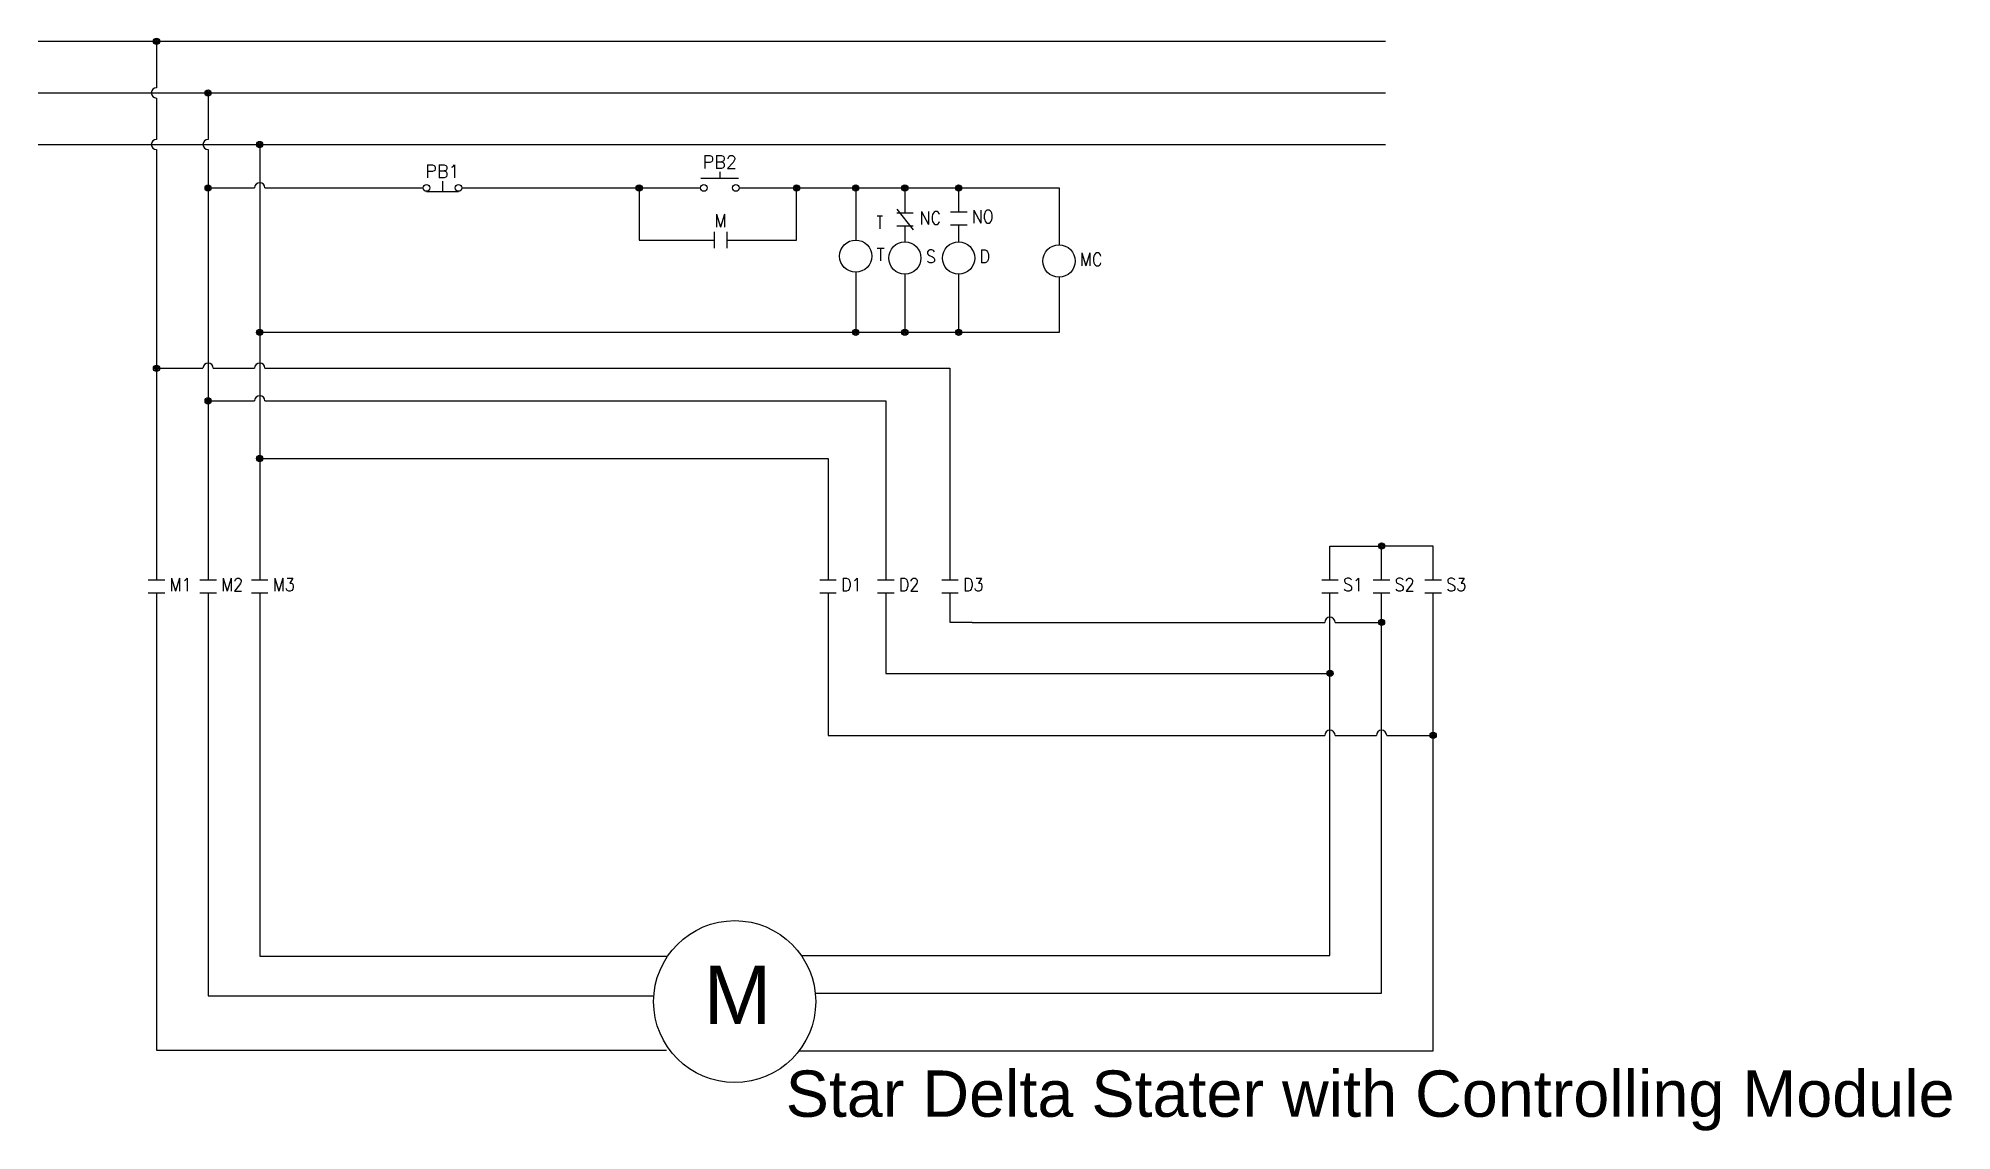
# Model space of a CAD drawing. Header units: inches. Extents: x 12.3 to 30.8, y 9 to 19.6.
import ezdxf
from ezdxf.enums import TextEntityAlignment as Align

# ---------------------------------------------------------------- set-up
doc = ezdxf.new("R2010")
doc.units = ezdxf.units.IN
doc.header["$MEASUREMENT"] = 0
for name, color, linetype in [('LOC', 8, 'Continuous'), ('SYMS', 7, 'Continuous'), ('TAGS', 150, 'Continuous'), ('WIRES', 7, 'Continuous')]:
    doc.layers.add(name, color=color, linetype=linetype)
doc.styles.get("Standard").update_dxf_attribs({"font": 'arial.ttf'})
doc.styles.add('WD', font='romans.shx')

# ---------------------------------------------------------------- blocks, each defined once
blk = doc.blocks.new('WDDOT')
for radius in [0.03, 0.0187, 0.00929]:
    blk.add_circle((0, 0), radius)
blk = doc.blocks.new('VCR21')
at = {"linetype": 'Continuous'}
for p, q in [((-0.08, 0.062), (0.08, 0.062)), ((-0.08, -0.062), (0.08, -0.062))]:
    blk.add_line(p, q, dxfattribs=at)
at = {"style": 'WD'}
for tag, p, width in [('INST', (0.125, 0.266), 0.7), ('LOC', (0.125, 0.109), 0.7), ('TAG2', (0.127, -0.045), 0.9), ('XREF', (0.129, -0.199), 0.7), ('DESC1', (0.129, -0.351), 0.7), ('DESC2', (0.129, -0.499), 0.7), ('DESC3', (0.129, -0.646), 0.7)]:
    blk.add_attdef(tag, p, '', height=0.125, dxfattribs=dict(at, width=width))
at = {"linetype": 'Continuous', "style": 'WD', "width": 0.9, "flags": 8}
blk.add_attdef('TERM01', text='', height=0.125, dxfattribs=at).set_placement((-0.031, 0.125), align=Align.RIGHT)
at = {"style": 'WD'}
for tag, p, flags in [('FAMILY', (-0.181, 0.003), 9), ('CONTACT', (-0.181, -0.014), 1)]:
    blk.add_attdef(tag, p, '', height=0.01, dxfattribs=dict(at, flags=flags))
at = {"color": 7, "style": 'WD'}
for tag, p in [('X4LINK', (-0.141, 0)), ('X1LINK', (0.125, 0))]:
    blk.add_attdef(tag, p, '', height=0.01, dxfattribs=at)
at = {"color": 7, "style": 'WD', "flags": 1}
for tag, p in [('X2TERM01', (0, 0.062)), ('X8TERM02', (0, -0.062))]:
    blk.add_attdef(tag, p, '', height=0.0125, dxfattribs=at)
at = {"linetype": 'Continuous', "style": 'WD', "width": 0.9, "flags": 8}
blk.add_attdef('TERM02', text='', height=0.125, dxfattribs=at).set_placement((-0.031, -0.125), align=Align.TOP_RIGHT)
blk = doc.blocks.new('HPB12')
for p, q in [((0, 0.065), (0, -0.033)), ((-0.156, -0.033), (0.156, -0.033))]:
    blk.add_line(p, q)
for centre in [(-0.155, 0), (0.155, 0)]:
    blk.add_circle(centre, 0.0322)
at = {"style": 'WD', "width": 0.7}
for tag, p in [('INST', (0, 0.738)), ('LOC', (0, 0.568)), ('DESC1', (0, 0.412)), ('DESC2', (0, 0.255)), ('XREF', (0, -0.232))]:
    blk.add_attdef(tag, text='', height=0.125, dxfattribs=at).set_placement(p, align=Align.CENTER)
at = {"style": 'WD'}
blk.add_attdef('TAG1', text='', height=0.125, dxfattribs=at).set_placement((0, 0.099), align=Align.CENTER)
for tag, p, height, flags in [('X4TERM01', (-0.188, 0), 0.0125, 1), ('FAMILY', (0.054, 0.058), 0.01, 9), ('CONTACT', (0.054, 0.042), 0.01, 9), ('X1TERM02', (0.188, 0), 0.0125, 1)]:
    blk.add_attdef(tag, p, '', height=height, dxfattribs=dict(at, flags=flags))
for tag, p in [('X2LINK', (0, 0.125)), ('X8LINK', (0, -0.094))]:
    blk.add_attdef(tag, p, '', height=0.01, dxfattribs=at)
at = {"linetype": 'Continuous', "style": 'WD', "flags": 9}
for tag, p in [('MFG', (0.076, -0.006)), ('CAT', (0.076, 0.017)), ('ASSYCODE', (0.076, -0.022))]:
    blk.add_attdef(tag, text='', height=0.01, dxfattribs=at).set_placement(p, align=Align.CENTER)
at = {"linetype": 'Continuous', "style": 'WD', "flags": 8}
blk.add_attdef('TERM01', text='', height=0.125, dxfattribs=at).set_placement((-0.25, -0.031), align=Align.TOP_RIGHT)
blk.add_attdef('TERM02', text='', height=0.125, dxfattribs=at).set_placement((0.25, -0.031), align=Align.TOP_LEFT)
blk = doc.blocks.new('HPB11')
for p, q in [((-0.185, 0.094), (0.18, 0.094)), ((0, 0.156), (0, 0.094))]:
    blk.add_line(p, q)
for centre in [(-0.155, 0), (0.155, 0)]:
    blk.add_circle(centre, 0.0322)
at = {"style": 'WD', "width": 0.7}
for tag, p in [('INST', (0, 0.826)), ('LOC', (0, 0.656)), ('DESC1', (0, 0.5)), ('DESC2', (0, 0.344)), ('XREF', (0, -0.219))]:
    blk.add_attdef(tag, text='', height=0.125, dxfattribs=at).set_placement(p, align=Align.CENTER)
at = {"style": 'WD'}
blk.add_attdef('TAG1', text='', height=0.125, dxfattribs=at).set_placement((0, 0.188), align=Align.CENTER)
for tag, p in [('X2LINK', (0, 0.219)), ('X8LINK', (0, 0))]:
    blk.add_attdef(tag, p, '', height=0.01, dxfattribs=at)
for tag, p, height, flags in [('X4TERM01', (-0.188, 0), 0.0125, 1), ('X1TERM02', (0.188, 0), 0.0125, 1), ('FAMILY', (0.205, 0.152), 0.01, 9), ('CONTACT', (0.205, 0.136), 0.01, 1)]:
    blk.add_attdef(tag, p, '', height=height, dxfattribs=dict(at, flags=flags))
at = {"linetype": 'Continuous', "style": 'WD', "flags": 9}
for tag, p in [('ASSYCODE', (0.23, 0.071)), ('MFG', (0.228, 0.089)), ('CAT', (0.23, 0.108))]:
    blk.add_attdef(tag, text='', height=0.01, dxfattribs=at).set_placement(p, align=Align.CENTER)
at = {"linetype": 'Continuous', "style": 'WD', "flags": 8}
blk.add_attdef('TERM01', text='', height=0.125, dxfattribs=at).set_placement((-0.25, -0.031), align=Align.TOP_RIGHT)
blk.add_attdef('TERM02', text='', height=0.125, dxfattribs=at).set_placement((0.25, -0.031), align=Align.TOP_LEFT)
blk = doc.blocks.new('HCR21')
at = {"linetype": 'Continuous'}
for p, q in [((-0.062, 0.08), (-0.062, -0.08)), ((0.062, 0.08), (0.062, -0.08))]:
    blk.add_line(p, q, dxfattribs=at)
at = {"style": 'WD'}
for tag, width, p in [('INST', 0.7, (0, 0.451)), ('LOC', 0.7, (0, 0.281)), ('TAG2', 0.9, (0, 0.125)), ('XREF', 0.7, (0, -0.297)), ('DESC1', 0.7, (0, -0.449)), ('DESC2', 0.7, (0, -0.597)), ('DESC3', 0.7, (0, -0.744))]:
    blk.add_attdef(tag, text='', height=0.125, dxfattribs=dict(at, width=width)).set_placement(p, align=Align.CENTER)
for tag, p, height, flags in [('X4TERM01', (-0.062, 0), 0.0125, 1), ('X1TERM02', (0.062, 0), 0.0125, 1), ('FAMILY', (0.097, 0.053), 0.01, 9), ('CONTACT', (0.097, 0.036), 0.01, 1)]:
    blk.add_attdef(tag, p, '', height=height, dxfattribs=dict(at, flags=flags))
for tag, p in [('X2LINK', (0, 0.125)), ('X8LINK', (0, -0.125))]:
    blk.add_attdef(tag, p, '', height=0.01, dxfattribs=at)
at = {"linetype": 'Continuous', "style": 'WD', "flags": 8}
blk.add_attdef('TERM01', text='', height=0.125, dxfattribs=at).set_placement((-0.125, -0.016), align=Align.TOP_RIGHT)
blk.add_attdef('TERM02', text='', height=0.125, dxfattribs=at).set_placement((0.125, -0.016), align=Align.TOP_LEFT)
blk = doc.blocks.new('VCR1')
blk.add_circle((0, 0), 0.156)
at = {"style": 'WD'}
for tag, p, width in [('INST', (0.203, 0.266), 0.7), ('LOC', (0.203, 0.109), 0.7), ('TAG1', (0.203, -0.047), 0.9), ('DESC1', (-0.256, -1.02), 0.9), ('DESC2', (-0.256, -1.176), 0.9), ('DESC3', (-0.256, -1.332), 0.9)]:
    blk.add_attdef(tag, p, '', height=0.125, dxfattribs=dict(at, width=width))
at = {"linetype": 'Continuous', "style": 'WD', "flags": 8}
blk.add_attdef('TERM01', text='', height=0.125, dxfattribs=at).set_placement((-0.031, 0.181), align=Align.RIGHT)
at = {"color": 7, "style": 'WD', "flags": 1}
for tag, p in [('X2TERM01', (0, 0.156)), ('X8TERM02', (0, -0.156))]:
    blk.add_attdef(tag, p, '', height=0.0125, dxfattribs=at)
at = {"linetype": 'Continuous', "style": 'WD', "flags": 8}
blk.add_attdef('TERM02', text='', height=0.125, dxfattribs=at).set_placement((-0.031, -0.178), align=Align.TOP_RIGHT)
at = {"linetype": 'Continuous', "style": 'WD', "flags": 9}
blk.add_attdef('ASSYCODE', text='', height=0.01, dxfattribs=at).set_placement((-0.223, -0.118), align=Align.CENTER)
at = {"style": 'WD', "flags": 9}
blk.add_attdef('FAMILY', text='', height=0.01, dxfattribs=at).set_placement((-0.219, -0.066), align=Align.CENTER)
at = {"linetype": 'Continuous', "style": 'WD', "flags": 9}
for tag, p in [('MFG', (-0.221, -0.099)), ('CAT', (-0.221, -0.084))]:
    blk.add_attdef(tag, text='', height=0.01, dxfattribs=at).set_placement(p, align=Align.MIDDLE)
at = {"style": 'WD', "width": 0.8, "flags": 8}
for tag, p in [('NO', (-0.256, -1.488)), ('XREFNO', (-0.023, -1.488)), ('NC', (-0.256, -1.645)), ('XREFNC', (-0.023, -1.645))]:
    blk.add_attdef(tag, p, '', height=0.125, dxfattribs=at)
blk = doc.blocks.new('VCR22')
at = {"linetype": 'Continuous'}
for p, q in [((-0.08, 0.1), (0.08, -0.1)), ((0.08, 0.062), (-0.08, 0.062)), ((0.08, -0.063), (-0.08, -0.063))]:
    blk.add_line(p, q, dxfattribs=at)
at = {"style": 'WD'}
for tag, p, width in [('INST', (0.141, 0.266), 0.7), ('LOC', (0.141, 0.109), 0.7), ('TAG2', (0.141, -0.047), 0.9), ('XREF', (0.139, -0.205), 0.7), ('DESC1', (0.139, -0.388), 0.7), ('DESC2', (0.139, -0.545), 0.7), ('DESC3', (0.139, -0.701), 0.7)]:
    blk.add_attdef(tag, p, '', height=0.125, dxfattribs=dict(at, width=width))
at = {"linetype": 'Continuous', "style": 'WD', "flags": 8}
blk.add_attdef('TERM01', text='', height=0.125, dxfattribs=at).set_placement((-0.039, 0.156), align=Align.RIGHT)
at = {"style": 'WD'}
for tag, p, flags in [('FAMILY', (-0.19, -0.001), 9), ('CONTACT', (-0.19, -0.022), 1)]:
    blk.add_attdef(tag, p, '', height=0.0125, dxfattribs=dict(at, flags=flags))
at = {"color": 7, "style": 'WD'}
for tag, p in [('X4LINK', (-0.176, 0)), ('X1LINK', (0.156, 0))]:
    blk.add_attdef(tag, p, '', height=0.0125, dxfattribs=at)
at = {"color": 7, "style": 'WD', "flags": 1}
for tag, p in [('X2TERM01', (0, 0.062)), ('X8TERM02', (0, -0.063))]:
    blk.add_attdef(tag, p, '', height=0.0125, dxfattribs=at)
at = {"linetype": 'Continuous', "style": 'WD', "flags": 8}
blk.add_attdef('TERM02', text='', height=0.125, dxfattribs=at).set_placement((-0.039, -0.156), align=Align.TOP_RIGHT)

msp = doc.modelspace()

# ---------------------------------------------------------------- linework, layer by layer
msp.add_circle((19.008, 10.236), 0.785)
at = {"layer": 'WIRES', "color": 1}
for p, q in [((12.263, 19.542), (25.312, 19.542)), ((13.408, 16.374), (13.858, 16.374)), ((13.958, 16.374), (14.358, 16.374)), ((14.458, 16.374), (21.093, 16.374)), ((21.093, 16.374), (21.093, 14.323)), ((24.773, 14.651), (25.273, 14.651)), ((14.408, 14.198), (14.408, 10.677)), ((21.093, 14.198), (21.093, 13.913)), ((21.093, 13.913), (21.309, 13.913)), ((21.309, 13.911), (24.723, 13.911)), ((24.823, 13.911), (25.273, 13.911)), ((24.773, 10.683), (24.773, 10.882)), ((14.408, 10.677), (18.348, 10.677)), ((19.653, 10.683), (24.773, 10.683))]:
    msp.add_line(p, q, dxfattribs=at)
at = {"layer": 'WIRES', "color": 244, "true_color": 0x991b1e}
for p, q in [((13.408, 19.542), (13.408, 19.092)), ((13.408, 18.992), (13.408, 18.592)), ((13.408, 18.492), (13.408, 14.323)), ((24.773, 14.323), (24.773, 14.651)), ((24.773, 11.719), (24.773, 14.198)), ((24.773, 11.242), (24.773, 11.776)), ((24.773, 10.826), (24.773, 11.276))]:
    msp.add_line(p, q, dxfattribs=at)
at = {"layer": 'WIRES', "color": 40, "true_color": 0xf8d731}
for p, q in [((12.263, 19.042), (25.312, 19.042)), ((13.908, 19.042), (13.908, 18.592)), ((13.908, 18.492), (13.908, 14.323)), ((25.273, 14.323), (25.273, 14.651)), ((25.273, 11.771), (25.273, 14.198))]:
    msp.add_line(p, q, dxfattribs=at)
at = {"layer": 'WIRES', "color": 5}
for p, q in [((12.263, 18.542), (25.312, 18.542)), ((14.408, 18.542), (14.408, 14.323)), ((14.408, 15.499), (19.912, 15.499)), ((19.912, 15.499), (19.912, 14.323)), ((25.773, 14.651), (25.273, 14.651)), ((25.773, 14.323), (25.773, 14.651)), ((13.408, 14.198), (13.408, 9.766)), ((19.912, 14.198), (19.912, 12.816)), ((25.773, 11.826), (25.773, 14.198)), ((19.912, 12.816), (24.723, 12.816)), ((24.823, 12.816), (25.223, 12.816)), ((25.323, 12.816), (25.773, 12.816)), ((25.773, 9.759), (25.773, 11.826)), ((13.408, 9.766), (18.348, 9.766)), ((19.631, 9.759), (25.773, 9.759))]:
    msp.add_line(p, q, dxfattribs=at)
at = {"layer": 'WIRES'}
for p, q in [((13.908, 18.121), (14.358, 18.121)), ((14.458, 18.121), (15.991, 18.121)), ((16.366, 18.121), (18.676, 18.121)), ((18.083, 18.121), (18.083, 17.616)), ((19.051, 18.121), (22.149, 18.121)), ((19.607, 17.616), (19.607, 18.121)), ((20.18, 18.121), (20.18, 17.617)), ((20.656, 18.121), (20.656, 17.876)), ((21.177, 18.121), (21.177, 17.889)), ((22.149, 18.121), (22.149, 17.569)), ((18.083, 17.616), (18.807, 17.616)), ((18.932, 17.616), (19.607, 17.616)), ((20.656, 17.751), (20.656, 17.598)), ((21.177, 17.764), (21.177, 17.598)), ((20.18, 17.304), (20.18, 16.721)), ((20.656, 17.285), (20.656, 16.721)), ((21.177, 17.285), (21.177, 16.721)), ((22.149, 17.257), (22.149, 16.721)), ((22.149, 16.721), (14.408, 16.721)), ((20.471, 16.058), (20.471, 15.962))]:
    msp.add_line(p, q, dxfattribs=at)
at = {"layer": 'WIRES', "color": 2}
for p, q in [((13.908, 16.058), (14.358, 16.058)), ((14.458, 16.058), (20.471, 16.058)), ((20.471, 15.962), (20.471, 14.323)), ((13.908, 14.198), (13.908, 10.292)), ((20.471, 14.198), (20.471, 13.416)), ((20.471, 13.416), (24.773, 13.416)), ((25.273, 11.326), (25.273, 11.776)), ((25.273, 10.317), (25.273, 11.326)), ((13.908, 10.292), (18.217, 10.292)), ((19.789, 10.317), (25.273, 10.317))]:
    msp.add_line(p, q, dxfattribs=at)
at = {"layer": 'WIRES', "color": 1}
for centre, start, end in [((13.408, 19.042), 90, 270), ((13.408, 18.542), 90, 270), ((13.908, 16.374), 0, 180), ((14.408, 16.374), 0, 180), ((24.773, 13.911), 0, 180)]:
    msp.add_arc(centre, 0.05, start, end, dxfattribs=at)
at = {"layer": 'WIRES', "color": 2}
for centre, start, end in [((13.908, 18.542), 90, 270), ((14.408, 16.058), 0, 180)]:
    msp.add_arc(centre, 0.05, start, end, dxfattribs=at)
at = {"layer": 'WIRES'}
msp.add_arc((14.408, 18.121), 0.05, 0, 180, dxfattribs=at)
at = {"layer": 'WIRES', "color": 5}
for centre in [(24.773, 12.816), (25.273, 12.816)]:
    msp.add_arc(centre, 0.05, 0, 180, dxfattribs=at)

# ---------------------------------------------------------------- block references
at = {"layer": 'SYMS'}
for p in [(13.408, 19.542), (13.908, 19.042), (14.408, 18.542), (13.908, 18.121), (18.083, 18.121), (19.607, 18.121), (20.18, 18.121), (20.656, 18.121), (21.177, 18.121), (14.408, 16.721), (20.18, 16.721), (20.656, 16.721), (21.177, 16.721), (13.408, 16.374), (13.908, 16.058), (14.408, 15.499), (25.273, 14.651), (25.273, 13.911), (24.773, 13.416), (25.773, 12.816)]:
    msp.add_blockref('WDDOT', p, dxfattribs=at)
ref = msp.add_blockref('HPB11', (18.864, 18.121), dxfattribs=at)
ref.add_attrib('TAG1', 'PB2', dxfattribs={"layer": 'TAGS', "height": 0.125, "style": 'WD'}).set_placement((18.864, 18.309), align=Align.CENTER)
ref = msp.add_blockref('HPB12', (16.178, 18.121), dxfattribs=at)
ref.add_attrib('TAG1', 'PB1', dxfattribs={"layer": 'TAGS', "height": 0.125, "style": 'WD'}).set_placement((16.178, 18.22), align=Align.CENTER)
ref = msp.add_blockref('HCR21', (18.87, 17.616), dxfattribs=at)
ref.add_attrib('TAG2', 'M', dxfattribs={"layer": 'TAGS', "height": 0.125, "style": 'WD', "width": 0.9}).set_placement((18.87, 17.741), align=Align.CENTER)
ref = msp.add_blockref('VCR1', (20.18, 17.46), dxfattribs=at)
ref.add_attrib('INST', 'T', (20.383, 17.726), dxfattribs={"layer": 'LOC', "height": 0.125, "style": 'WD', "width": 0.7})
ref.add_attrib('TAG1', 'T', (20.383, 17.414), dxfattribs={"layer": 'TAGS', "height": 0.125, "style": 'WD', "width": 0.9})
ref = msp.add_blockref('VCR22', (20.658, 17.814), dxfattribs=at)
ref.add_attrib('TAG2', 'NC', (20.799, 17.767), dxfattribs={"layer": 'TAGS', "height": 0.125, "style": 'WD', "width": 0.9})
ref = msp.add_blockref('VCR21', (21.178, 17.826), dxfattribs=at)
ref.add_attrib('TAG2', 'NO', (21.305, 17.781), dxfattribs={"layer": 'TAGS', "height": 0.125, "style": 'WD', "width": 0.9})
ref = msp.add_blockref('VCR1', (20.656, 17.442), dxfattribs=at)
ref.add_attrib('TAG1', 'S', (20.86, 17.395), dxfattribs={"layer": 'TAGS', "height": 0.125, "style": 'WD', "width": 0.9})
ref = msp.add_blockref('VCR1', (21.177, 17.442), dxfattribs=at)
ref.add_attrib('TAG1', 'D', (21.38, 17.395), dxfattribs={"layer": 'TAGS', "height": 0.125, "style": 'WD', "width": 0.9})
ref = msp.add_blockref('VCR1', (22.149, 17.413), dxfattribs=at)
ref.add_attrib('TAG1', 'MC ', (22.352, 17.366), dxfattribs={"layer": 'TAGS', "height": 0.125, "style": 'WD', "width": 0.9})
ref = msp.add_blockref('VCR21', (13.408, 14.26), dxfattribs=at)
ref.add_attrib('TAG2', 'M1', (13.535, 14.215), dxfattribs={"layer": 'TAGS', "height": 0.125, "style": 'WD', "width": 0.9})
ref = msp.add_blockref('VCR21', (13.908, 14.26), dxfattribs=at)
ref.add_attrib('TAG2', 'M2', (14.035, 14.215), dxfattribs={"layer": 'TAGS', "height": 0.125, "style": 'WD', "width": 0.9})
ref = msp.add_blockref('VCR21', (14.408, 14.26), dxfattribs=at)
ref.add_attrib('TAG2', 'M3', (14.535, 14.215), dxfattribs={"layer": 'TAGS', "height": 0.125, "style": 'WD', "width": 0.9})
ref = msp.add_blockref('VCR21', (19.912, 14.26), dxfattribs=at)
ref.add_attrib('TAG2', 'D1', (20.039, 14.215), dxfattribs={"layer": 'TAGS', "height": 0.125, "style": 'WD', "width": 0.9})
ref = msp.add_blockref('VCR21', (20.471, 14.26), dxfattribs=at)
ref.add_attrib('TAG2', 'D2', (20.598, 14.215), dxfattribs={"layer": 'TAGS', "height": 0.125, "style": 'WD', "width": 0.9})
ref = msp.add_blockref('VCR21', (21.093, 14.26), dxfattribs=at)
ref.add_attrib('TAG2', 'D3', (21.22, 14.215), dxfattribs={"layer": 'TAGS', "height": 0.125, "style": 'WD', "width": 0.9})
ref = msp.add_blockref('VCR21', (24.773, 14.26), dxfattribs=at)
ref.add_attrib('TAG2', 'S1', (24.9, 14.215), dxfattribs={"layer": 'TAGS', "height": 0.125, "style": 'WD', "width": 0.9})
ref = msp.add_blockref('VCR21', (25.273, 14.26), dxfattribs=at)
ref.add_attrib('TAG2', 'S2', (25.4, 14.215), dxfattribs={"layer": 'TAGS', "height": 0.125, "style": 'WD', "width": 0.9})
ref = msp.add_blockref('VCR21', (25.773, 14.26), dxfattribs=at)
ref.add_attrib('TAG2', 'S3', (25.9, 14.215), dxfattribs={"layer": 'TAGS', "height": 0.125, "style": 'WD', "width": 0.9})

# ---------------------------------------------------------------- texts
msp.add_text('M', height=0.565).set_placement((18.706, 10.019))
at = {"color": 1}
msp.add_text('Star Delta Stater with Controlling Module', height=0.44867, dxfattribs=at).set_placement((19.502, 9.12))

doc.saveas('drawing.dxf')
